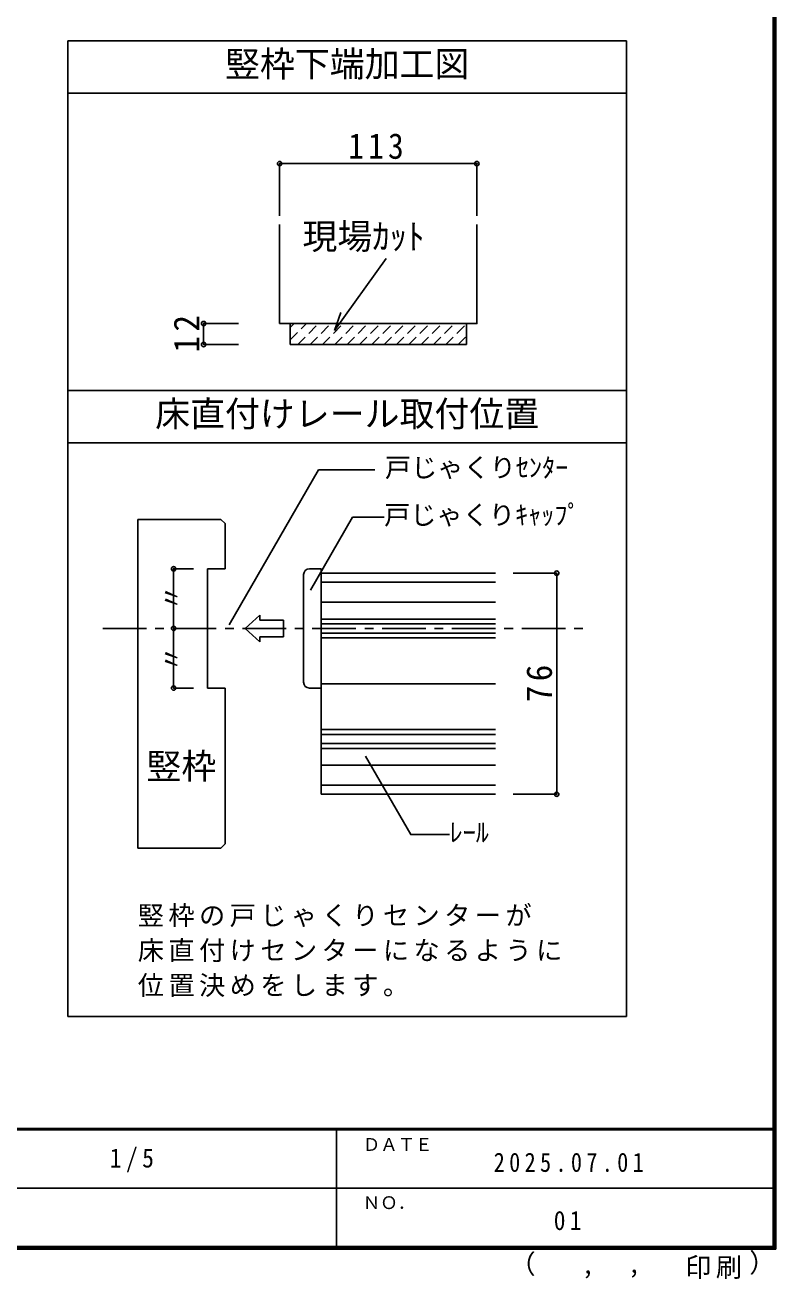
# Model space of a CAD drawing. Units: millimetres, scale not verified, with parts at other scales. Extents: x -973 to 977, y -718 to 696.
# Drawn here: x 547 to 977, y -718 to 0 of the extents above; entities that cross this region are included whole.
import ezdxf
from ezdxf.enums import TextEntityAlignment as Align

# ---------------------------------------------------------------- set-up
doc = ezdxf.new("R2010")
doc.units = ezdxf.units.MM
doc.header["$LTSCALE"] = 5
doc.header["$PDMODE"] = 32
doc.header["$PDSIZE"] = 2.5
doc.linetypes.add('CHAIN1', pattern=[8, 5, -1, 1, -1])
doc.linetypes.add('DASHED1', pattern=[1.8, 1.2, -0.6])
for name, color, linetype in [('0-0_補助線', 4, 'Continuous'), ('0-A_文字', 7, 'Continuous'), ('2-1_通り芯', 4, 'CHAIN1'), ('2-4_枠', 3, 'Continuous'), ('2-7_金物', 4, 'Continuous'), ('2-A_文字', 7, 'Continuous'), ('2-B_寸法', 4, 'Continuous'), ('F-1_枠', 6, 'Continuous'), ('F-A_文字', 7, 'Continuous')]:
    doc.layers.add(name, color=color, linetype=linetype)
doc.styles.add('ＭＳ ゴシック', font='')
doc.styles.get('ＭＳ ゴシック').set_extended_font_data('MS Gothic')

msp = doc.modelspace()

# ---------------------------------------------------------------- linework, layer by layer
at = {"layer": '0-0_補助線'}
for p, q in [((692.311, -78.858), (692.311, -108.793)), ((805.311, -78.858), (692.311, -78.858)), ((805.311, -78.858), (805.311, -108.793)), ((648.754, -170.493), (668.754, -170.493)), ((648.754, -182.493), (648.754, -170.493)), ((648.754, -182.493), (668.754, -182.493))]:
    msp.add_line(p, q, dxfattribs=at)
at = {"layer": '0-0_補助線', "color": 3}
for p, q in [((692.311, -113.697), (692.311, -170.493)), ((698.311, -170.493), (698.311, -182.493)), ((799.311, -170.493), (799.311, -182.493)), ((698.311, -182.493), (799.311, -182.493))]:
    msp.add_line(p, q, dxfattribs=at)
at = {"layer": '0-0_補助線', "color": 7}
for q in [(753.444, -133.325), (727.439, -164.178)]:
    msp.add_line((723.692, -174.485), q, dxfattribs=at)
at = {"layer": '0-0_補助線', "linetype": 'DASHED1'}
for p, q in [((698.311, -172.767), (700.585, -170.493)), ((698.311, -179.838), (707.656, -170.493)), ((702.727, -182.493), (714.727, -170.493)), ((709.798, -182.493), (721.798, -170.493)), ((716.869, -182.493), (728.869, -170.493)), ((723.94, -182.493), (735.94, -170.493)), ((731.011, -182.493), (743.011, -170.493)), ((738.082, -182.493), (750.082, -170.493)), ((745.153, -182.493), (757.153, -170.493)), ((752.225, -182.493), (764.225, -170.493)), ((759.296, -182.493), (770.811, -170.978)), ((766.367, -182.493), (778.367, -170.493)), ((773.438, -182.493), (785.438, -170.493)), ((780.509, -182.493), (792.509, -170.493)), ((787.58, -182.493), (799.311, -170.762)), ((794.651, -182.493), (799.311, -177.833))]:
    msp.add_line(p, q, dxfattribs=at)
at = {"layer": '0-0_補助線', "color": 3}
msp.add_lwpolyline([(805.311, -113.697), (805.311, -170.493), (692.311, -170.493)], dxfattribs=at)
at = {"layer": '0-0_補助線', "color": 7}
for p in [(692.311, -78.858), (805.311, -78.858), (648.754, -170.493), (648.754, -182.493)]:
    msp.add_point(p, dxfattribs=at)
at = {"layer": '0-A_文字', "color": 3}
for p, q in [((571.055, -567.5), (571.055, -8.5)), ((571.055, -8.5), (891.055, -8.5)), ((891.055, -567.5), (891.055, -8.5)), ((571.055, -38.5), (891.055, -38.5)), ((571.055, -208.912), (891.055, -208.912)), ((571.055, -238.912), (891.055, -238.912)), ((571.055, -567.5), (891.055, -567.5))]:
    msp.add_line(p, q, dxfattribs=at)
at = {"layer": '2-1_通り芯'}
msp.add_line((591.055, -345.17), (871.055, -345.17), dxfattribs=at)
at = {"layer": '2-4_枠'}
for p, q in [((611.055, -282.67), (611.055, -471.003)), ((658.698, -282.67), (611.055, -282.67)), ((661.055, -285.027), (658.698, -282.67)), ((661.055, -285.027), (661.055, -311.003)), ((651.055, -311.003), (661.055, -311.003)), ((651.055, -379.336), (651.055, -311.003)), ((651.055, -379.336), (661.055, -379.336)), ((661.055, -468.646), (661.055, -379.336)), ((658.698, -471.003), (611.055, -471.003)), ((658.698, -471.003), (661.055, -468.646))]:
    msp.add_line(p, q, dxfattribs=at)
at = {"layer": '2-7_金物'}
for p, q in [((706.055, -376.003), (706.055, -314.336)), ((716.055, -318.722), (816.055, -318.722)), ((716.055, -330.17), (816.055, -330.17)), ((672.641, -345.17), (680.924, -337.577)), ((680.924, -337.577), (680.924, -340.338)), ((694.498, -340.338), (680.924, -340.338)), ((694.498, -340.338), (694.498, -350.001)), ((716.055, -339.789), (816.055, -339.789)), ((672.641, -345.17), (680.924, -352.762)), ((680.924, -350.001), (680.924, -352.762)), ((694.498, -350.001), (680.924, -350.001)), ((716.055, -350.551), (816.055, -350.551)), ((709.388, -379.336), (716.055, -379.336)), ((716.055, -403.122), (816.055, -403.122)), ((716.055, -413.884), (816.055, -413.884)), ((716.055, -423.503), (816.055, -423.503)), ((716.055, -434.951), (816.055, -434.951))]:
    msp.add_line(p, q, dxfattribs=at)
at = {"layer": '2-7_金物', "color": 7}
for p, q in [((716.055, -313.503), (716.055, -440.17)), ((716.055, -313.503), (816.055, -313.503)), ((716.055, -342.503), (816.055, -342.503)), ((716.055, -347.836), (816.055, -347.836)), ((716.055, -376.836), (816.055, -376.836)), ((716.055, -405.836), (816.055, -405.836)), ((716.055, -411.17), (816.055, -411.17)), ((716.055, -440.17), (816.055, -440.17))]:
    msp.add_line(p, q, dxfattribs=at)
at = {"layer": '2-7_金物'}
msp.add_lwpolyline([(709.388, -311.003), (716.055, -311.003), (716.055, -379.336)], dxfattribs=at)
for centre, start, end in [((709.388, -314.336), 90, 180), ((709.388, -376.003), 180, 270)]:
    msp.add_arc(centre, 3.333, start, end, dxfattribs=at)
at = {"layer": '2-A_文字'}
for p, q in [((663.356, -343.035), (714.605, -254.269)), ((714.605, -254.269), (746.95, -254.269)), ((709.973, -323.147), (734.059, -281.429)), ((734.059, -281.429), (752.191, -281.429))]:
    msp.add_line(p, q, dxfattribs=at)
msp.add_lwpolyline([(741.55, -418.395), (767.458, -463.269), (789.692, -463.269)], dxfattribs=at)
msp.add_point((631.612, -345.17), dxfattribs=at)
at = {"layer": '2-B_寸法'}
for p, q in [((631.612, -311.003), (631.612, -379.336)), ((631.612, -311.003), (643, -311.003)), ((851.055, -313.503), (826.055, -313.503)), ((851.055, -313.503), (851.055, -440.17)), ((631.612, -379.336), (643, -379.336)), ((851.055, -440.17), (826.055, -440.17))]:
    msp.add_line(p, q, dxfattribs=at)
at = {"layer": '2-B_寸法', "color": 7}
for p in [(631.612, -311.003), (851.055, -313.503), (631.612, -379.336), (851.055, -440.17)]:
    msp.add_point(p, dxfattribs=at)
at = {"layer": 'F-1_枠'}
for p, q in [((974.986, 695.833), (974.986, -700.833)), ((975.82, 695.833), (975.82, -700.833)), ((976.653, 695.833), (976.653, -700.833)), ((976.653, -631.667), (-973.347, -631.667)), ((976.653, -632.5), (-973.347, -632.5)), ((724.986, -632.5), (724.986, -699.167)), ((1.653, -665.833), (974.986, -665.834)), ((976.653, -699.167), (-973.347, -699.167)), ((976.653, -700), (-973.347, -700)), ((976.653, -700.833), (-973.347, -700.833))]:
    msp.add_line(p, q, dxfattribs=at)

# ---------------------------------------------------------------- texts
at = {"layer": '0-0_補助線', "color": 7, "style": 'ＭＳ ゴシック'}
msp.add_text('現場ｶｯﾄ', height=14.66, dxfattribs=at).set_placement((705.408, -132.281), align=Align.BOTTOM_LEFT)
at = {"layer": '0-0_補助線', "color": 7, "insert": (731.643, -76.358), "char_height": 14.66, "attachment_point": 7, "style": 'ＭＳ ゴシック'}
msp.add_mtext('\\T1.27;\\W0.9;113', dxfattribs=at)
at = {"layer": '0-0_補助線', "color": 7, "insert": (646.254, -187.118), "char_height": 14.66, "attachment_point": 7, "rotation": 90, "style": 'ＭＳ ゴシック'}
msp.add_mtext('\\T1.27;\\W0.95;12', dxfattribs=at)
at = {"layer": '0-A_文字', "style": 'ＭＳ ゴシック'}
for s, p in [('竪枠下端加工図', (661.055, -33.5)), ('床直付けレール取付位置', (621.055, -233.912))]:
    msp.add_text(s, height=14.66, dxfattribs=at).set_placement(p, align=Align.BOTTOM_LEFT)
at = {"layer": '2-A_文字', "style": 'ＭＳ ゴシック'}
for s, height, p in [('戸じゃくりｾﾝﾀｰ', 11, (752.652, -261.769)), ('戸じゃくりｷｬｯﾌﾟ', 11, (752.191, -288.929)), ('竪枠', 14.66, (616.055, -435.734)), ('ﾚｰﾙ', 11, (789.692, -470.769))]:
    msp.add_text(s, height=height, dxfattribs=at).set_placement(p, align=Align.BOTTOM_LEFT)
for p in [(639.112, -335.17), (639.112, -370.17)]:
    msp.add_text('〃', height=11, rotation=90, dxfattribs=at).set_placement(p, align=Align.BOTTOM_LEFT)
at = {"layer": '2-A_文字', "char_height": 11, "attachment_point": 7, "style": 'ＭＳ ゴシック'}
for s, insert in [('\\T1.17;竪枠の戸じゃくりセンターが', (611.055, -516.308)), ('\\T1.17;床直付けセンターになるように', (611.055, -536.308)), ('\\T1.17;位置決めをします。', (611.055, -556.308))]:
    msp.add_mtext(s, dxfattribs=dict(at, insert=insert))
at = {"layer": '2-B_寸法', "color": 7, "insert": (848.555, -387.461), "char_height": 14.66, "attachment_point": 7, "rotation": 90, "style": 'ＭＳ ゴシック'}
msp.add_mtext('\\T1.27;\\W0.95;76', dxfattribs=at)
at = {"layer": 'F-A_文字', "style": 'ＭＳ ゴシック'}
for s, height, p in [('ＤＡＴＥ', 7.331, (739.986, -646.667)), ('ＮＯ．', 7.331, (739.986, -680.001)), ('（', 11, (823.992, -718.052)), ('）', 11, (961.387, -717.355)), (',', 11, (865.199, -718.052)), (',', 11, (891.686, -717.588))]:
    msp.add_text(s, height=height, dxfattribs=at).set_placement(p, align=Align.BOTTOM_LEFT)
at = {"layer": 'F-A_文字', "char_height": 11, "attachment_point": 7, "style": 'ＭＳ ゴシック'}
for s, insert in [('\\T1.38;\\W0.9;1/5', (594.986, -656.667)), ('\\T1.39;\\W0.85;2025.07.01', (814.986, -656.667)), ('\\T1.36;\\W0.9;01', (849.361, -690.001)), ('\\T1.17;印刷', (924.678, -717.82))]:
    msp.add_mtext(s, dxfattribs=dict(at, insert=insert))

doc.saveas('drawing.dxf')
